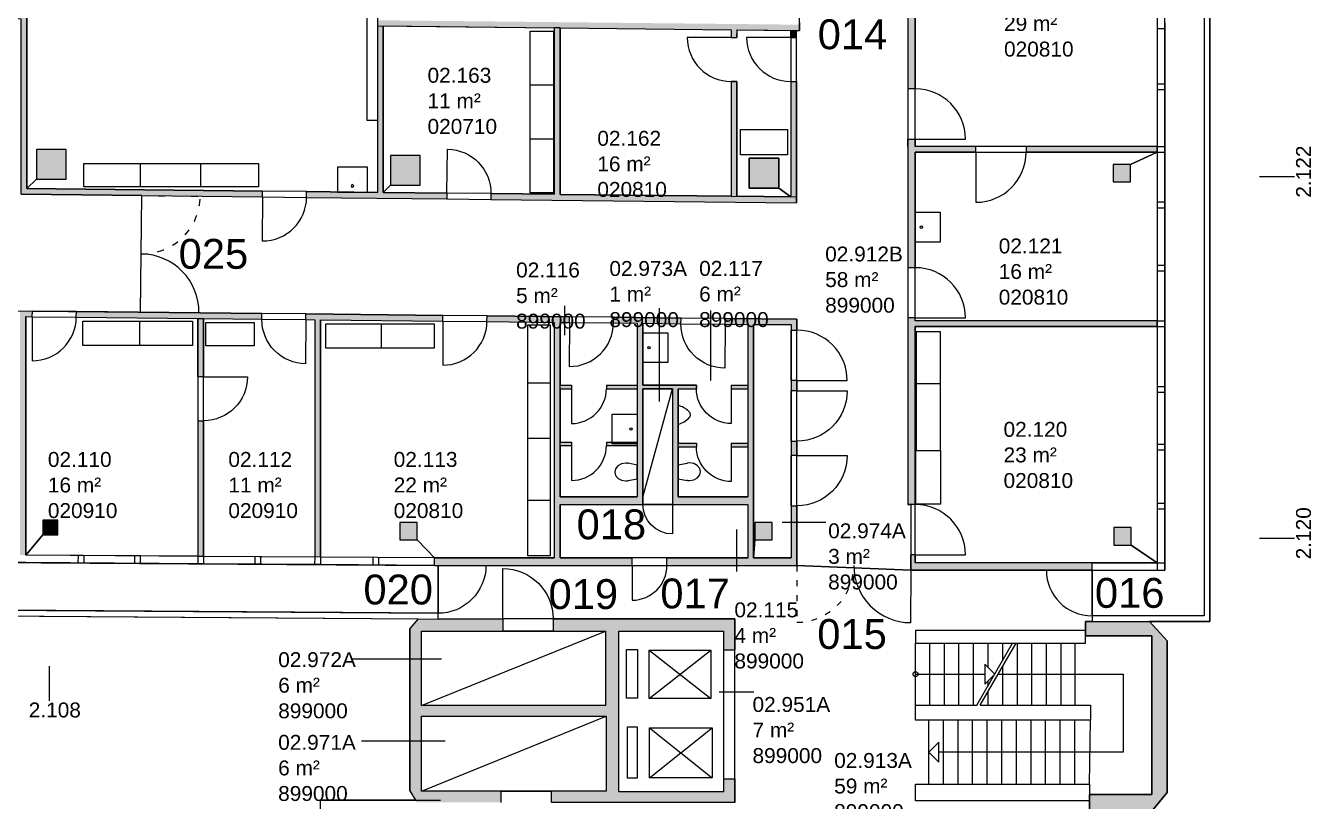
# Model space of a CAD drawing. Header units: metres. Extents: x -1 to 148, y -1 to 108.
# Drawn here: x 98.88 to 124.74, y 30.44 to 46.03 of the extents above; entities that cross this region are included whole.
import ezdxf

# ---------------------------------------------------------------- set-up
doc = ezdxf.new("R2010")
doc.units = ezdxf.units.M
doc.header["$MEASUREMENT"] = 0
doc.linetypes.add('ACAD_ISO03W100', pattern=[30, 12, -18])
doc.layers.get('0').update_dxf_attribs({"linetype": 'CONTINUOUS'})
doc.layers.add('Unchanged', color=8, linetype='CONTINUOUS')
doc.layers.add('Unchanged Layer Off', color=2, linetype='CONTINUOUS')
doc.styles.add('ARIAL', font='arial.ttf')

# ---------------------------------------------------------------- blocks, each defined once
blk = doc.blocks.new('Tuer')
at = {"layer": 'Unchanged'}
blk.add_line((0, 0), (0, 0.82), dxfattribs=at)
blk.add_arc((0, 0), 0.82, 90, 180, dxfattribs=at)
blk = doc.blocks.new('tueren')
at = {"layer": 'Unchanged', "linetype": 'ACAD_ISO03W100', "ltscale": 0.01}
blk.add_line((92.527, 97.642), (92.527, 98.708), dxfattribs=at)
at = {"layer": 'Unchanged'}
blk.add_line((94.658, 97.642), (94.658, 98.708), dxfattribs=at)
at = {"layer": 'Unchanged', "linetype": 'ACAD_ISO03W100', "ltscale": 0.01}
blk.add_arc((92.527, 97.642), 1.066, 360, 90, dxfattribs=at)
at = {"layer": 'Unchanged'}
blk.add_arc((94.658, 97.642), 1.066, 90, 180, dxfattribs=at)
blk = doc.blocks.new('Ausgussbecken')
at = {"layer": 'Unchanged'}
blk.add_lwpolyline([(-0.185, 0), (0.415, 0), (0.415, -0.5), (-0.185, -0.5)], close=True, dxfattribs=at)
at = {"layer": 'Unchanged', "linetype": 'Continuous'}
blk.add_circle((0.115, -0.124), 0.0253, dxfattribs=at)
blk = doc.blocks.new('WC')
at = {"layer": 'Unchanged', "linetype": 'Continuous'}
for p, q in [((-0.141, 0), (-0.176, -0.182)), ((0.141, 0), (-0.141, 0)), ((0.141, 0), (0.176, -0.182)), ((-0.176, -0.194), (-0.177, -0.226)), ((-0.177, -0.226), (-0.163, -0.315)), ((-0.176, -0.194), (-0.176, -0.182)), ((0.163, -0.315), (0.177, -0.226)), ((0.176, -0.194), (0.176, -0.182)), ((0.177, -0.226), (0.176, -0.194)), ((-0.163, -0.315), (-0.126, -0.385)), ((-0.126, -0.385), (-0.065, -0.436)), ((-0.065, -0.436), (0, -0.451)), ((0, -0.451), (0.065, -0.436)), ((0.065, -0.436), (0.126, -0.385)), ((0.126, -0.385), (0.163, -0.315))]:
    blk.add_line(p, q, dxfattribs=at)
blk = doc.blocks.new('Urinal')
at = {"layer": 'Unchanged', "linetype": 'Continuous'}
blk.add_line((-0.19, 0), (0.19, 0), dxfattribs=at)
for centre, radius, start, end in [((0.239, 0.104), 0.441, 193.5791, 227.6623), ((0, -0.164), 0.0828, 225.0232, 318.9322), ((-0.239, 0.104), 0.441, 313.1365, 346.4209)]:
    blk.add_arc(centre, radius, start, end, dxfattribs=at)
blk = doc.blocks.new('Raumstempel')
at = {"layer": 'Unchanged', "linetype": 'ByBlock', "style": 'ARIAL'}
for tag, p in [('HOERSAALNUMMER', (0, 1.029)), ('ANZAHL PLAETZE', (0, 0.514)), ('RAUMNUMMER', (0, 0)), ('FLÄCHE', (0, -0.514)), ('INSTITUTSNUMMER1', (0, -1.029)), ('INSTITUTSNUMMER2', (0, -1.543))]:
    blk.add_attdef(tag, p, '', height=0.3, dxfattribs=at)

msp = doc.modelspace()

# ---------------------------------------------------------------- hatches: boundary and pattern name
at = {"layer": 'Unchanged'}
for points in [[(116.762, 53.233), (116.612, 53.233), (116.612, 44.765), (116.762, 44.765)], [(98.789, 46.165), (98.789, 42.644), (103.641, 42.591), (103.642, 42.706), (98.904, 42.757), (98.904, 50.998), (98.789, 50.999), (98.789, 46.28), (96.492, 46.295), (96.492, 46.18)], [(114.436, 46.053), (105.95, 46.142), (105.95, 46.027), (109.506, 45.99), (109.506, 45.989), (109.621, 45.989), (113.063, 45.952), (113.063, 45.796), (113.178, 45.796), (113.178, 45.95), (114.435, 45.937)], [(106.065, 46.026), (105.95, 46.027), (105.95, 42.681), (105.332, 42.688), (105.147, 42.688), (105.147, 42.69), (104.527, 42.697), (104.526, 42.582), (107.346, 42.551), (107.347, 42.666), (106.065, 42.68)], [(113.063, 42.603), (113.063, 42.604), (109.621, 42.642), (109.621, 45.989), (109.506, 45.989), (109.506, 42.643), (108.232, 42.657), (108.231, 42.542), (114.373, 42.475), (114.373, 42.591)], [(114.374, 45.938), (114.259, 45.939), (114.258, 45.796), (114.373, 45.796)], [(99.093, 43.545), (99.093, 42.945), (99.693, 42.945), (99.693, 43.545)], [(106.211, 43.424), (106.211, 42.824), (106.811, 42.824), (106.811, 43.424)], [(113.423, 43.368), (113.423, 42.768), (114.023, 42.768), (114.023, 43.368)], [(120.743, 43.241), (120.743, 42.891), (121.093, 42.891), (121.093, 43.241)], [(98.879, 40.184), (99.011, 40.182), (99.012, 40.297), (98.764, 40.3), (98.764, 35.389), (98.879, 35.388)], [(104.803, 40.12), (107.267, 40.093), (107.268, 40.208), (104.512, 40.238), (104.511, 40.123), (104.688, 40.121), (104.688, 35.349), (104.803, 35.349)], [(121.628, 40.1), (116.762, 40.1), (116.762, 40.158), (116.612, 40.158), (116.612, 36.406), (116.762, 36.406), (116.762, 37.623), (116.762, 39.985), (121.628, 39.985)], [(99.524, 35.795), (99.524, 36.095), (99.224, 36.095), (99.224, 35.795)], [(106.401, 36.044), (106.401, 35.694), (106.751, 35.694), (106.751, 36.044)], [(113.537, 36.044), (113.537, 35.694), (113.887, 35.694), (113.887, 36.044)], [(120.754, 35.942), (120.754, 35.592), (121.104, 35.592), (121.104, 35.942)], [(120.317, 35.237), (116.762, 35.237), (116.762, 35.396), (116.671, 35.396), (116.671, 35.237), (116.671, 35.087), (120.317, 35.087)], [(106.835, 32.152), (106.835, 32.364), (106.835, 33.863), (107.168, 33.863), (107.168, 34.105), (106.767, 34.108), (106.601, 33.916), (106.601, 30.65), (106.74, 30.416), (107.22, 30.416), (107.22, 30.647), (106.835, 30.647)], [(121.828, 33.668), (121.47, 34.054), (120.317, 34.054), (120.184, 34.054), (120.184, 33.872), (120.184, 33.769), (121.519, 33.769), (121.519, 30.58), (120.263, 30.58), (120.263, 30.234), (120.392, 30.234), (121.51, 30.234), (121.828, 30.615)]]:
    msp.add_hatch(color=256, dxfattribs=at).paths.add_polyline_path(points)
h = msp.add_hatch(color=256, dxfattribs=at)
h.paths.add_polyline_path([(113.178, 44.911), (113.063, 44.911), (113.063, 42.603), (113.178, 42.602)])
h.paths.add_polyline_path([(114.373, 44.911), (114.258, 44.911), (114.258, 42.592), (114.373, 42.591)])
h = msp.add_hatch(color=256, dxfattribs=at)
h.paths.add_polyline_path([(117.983, 43.605), (116.762, 43.605), (116.762, 43.755), (116.612, 43.755), (116.612, 43.605), (116.612, 41.168), (116.762, 41.168), (116.762, 43.49), (117.983, 43.49)])
h.paths.add_polyline_path([(121.628, 43.605), (118.993, 43.605), (118.993, 43.49), (121.628, 43.49)])
h = msp.add_hatch(color=256, dxfattribs=at)
h.paths.add_polyline_path([(103.627, 40.248), (99.897, 40.288), (99.896, 40.173), (102.338, 40.146), (102.338, 40.146), (102.453, 40.145), (103.626, 40.133)])
h.paths.add_polyline_path([(102.453, 40.145), (102.338, 40.146), (102.338, 38.976), (102.453, 38.976)])
h.paths.add_polyline_path([(102.453, 38.091), (102.338, 38.091), (102.338, 35.365), (102.453, 35.364)])
h = msp.add_hatch(color=256, dxfattribs=at)
h.paths.add_polyline_path([(113.394, 37.639), (113.063, 37.639), (113.063, 37.569), (113.394, 37.569), (113.394, 36.56), (111.996, 36.56), (111.996, 37.569), (112.363, 37.569), (112.363, 37.639), (111.996, 37.639), (111.996, 38.735), (112.363, 38.735), (112.363, 38.805), (111.881, 38.805), (111.881, 38.805), (111.286, 38.805), (111.286, 40.05), (112.053, 40.041), (112.054, 40.156), (110.696, 40.171), (110.695, 40.056), (111.171, 40.051), (111.171, 38.805), (110.553, 38.805), (110.553, 38.735), (111.171, 38.735), (111.171, 37.661), (110.553, 37.661), (110.553, 37.591), (111.171, 37.591), (111.171, 36.56), (109.621, 36.56), (109.621, 37.591), (109.853, 37.591), (109.853, 37.661), (109.621, 37.661), (109.621, 38.735), (109.853, 38.735), (109.853, 38.805), (109.621, 38.805), (109.621, 40.068), (109.81, 40.066), (109.811, 40.181), (108.153, 40.199), (108.152, 40.084), (109.506, 40.069), (109.506, 35.333), (107.094, 35.333), (107.094, 35.183), (111.071, 35.183), (111.071, 35.333), (109.621, 35.333), (109.621, 36.41), (111.286, 36.41), (111.286, 38.735), (111.881, 38.735), (111.881, 36.41), (113.394, 36.41), (113.394, 35.333), (111.771, 35.333), (111.771, 35.183), (114.384, 35.183), (114.384, 36.382), (114.269, 36.382), (114.269, 35.333), (113.509, 35.333), (113.509, 40.027), (114.269, 40.027), (114.269, 39.913), (114.384, 39.913), (114.384, 40.131), (112.939, 40.147), (112.938, 40.032), (113.394, 40.027), (113.394, 38.805), (113.063, 38.805), (113.063, 38.735), (113.394, 38.735)])
h.paths.add_polyline_path([(114.384, 37.68), (114.269, 37.68), (114.269, 37.392), (114.384, 37.392)], flags=17)
h.paths.add_polyline_path([(114.384, 38.903), (114.269, 38.903), (114.269, 38.69), (114.384, 38.69)], flags=17)
h = msp.add_hatch(color=256, dxfattribs=at)
h.paths.add_polyline_path([(108.438, 30.647), (107.22, 30.647), (107.22, 30.416), (108.438, 30.416)])
h.paths.add_polyline_path([(113.133, 30.895), (112.907, 30.895), (112.907, 30.632), (110.803, 30.632), (110.803, 33.863), (112.907, 33.863), (112.907, 33.488), (113.133, 33.488), (113.133, 34.109), (109.481, 34.109), (109.481, 33.863), (110.536, 33.863), (110.536, 32.364), (106.835, 32.364), (106.835, 32.152), (110.551, 32.152), (110.551, 30.647), (109.448, 30.647), (109.448, 30.416), (113.133, 30.416)])
h.paths.add_polyline_path([(108.471, 34.109), (107.168, 34.105), (107.168, 33.863), (108.471, 33.863)], flags=17)

# ---------------------------------------------------------------- linework, layer by layer
for p, q in [((122.57, 62.84), (122.57, 34.169)), ((122.685, 62.724), (122.685, 34.054)), ((116.612, 53.233), (116.612, 44.765)), ((116.762, 53.233), (116.762, 44.765)), ((98.904, 50.998), (98.904, 42.757)), ((105.95, 50.951), (105.95, 42.681)), ((105.734, 50.176), (105.734, 44.134)), ((114.436, 46.099), (114.435, 45.937)), ((121.628, 46.092), (121.628, 42.489)), ((121.778, 46.092), (121.778, 42.488)), ((105.95, 46.027), (109.506, 45.99)), ((106.065, 46.027), (106.065, 42.68)), ((109.506, 45.99), (109.506, 42.643)), ((109.621, 45.989), (109.506, 45.989)), ((109.621, 45.989), (109.621, 42.642)), ((109.621, 45.989), (113.063, 45.952)), ((113.063, 45.952), (113.063, 45.796)), ((113.063, 45.796), (113.178, 45.796)), ((113.178, 45.95), (113.178, 45.796)), ((113.178, 45.95), (114.435, 45.937)), ((114.258, 45.796), (114.259, 45.939)), ((114.258, 45.796), (114.373, 45.796)), ((114.373, 45.796), (114.374, 45.938)), ((121.628, 45.977), (121.778, 45.977)), ((109.489, 44.837), (109.021, 44.837)), ((113.063, 44.911), (113.178, 44.911)), ((113.063, 44.911), (113.063, 42.604)), ((113.178, 44.911), (113.178, 42.603)), ((114.258, 44.911), (114.373, 44.911)), ((114.258, 44.911), (114.258, 42.591)), ((114.373, 44.911), (114.373, 42.475)), ((116.762, 44.765), (116.612, 44.765)), ((121.628, 44.862), (121.778, 44.862)), ((121.628, 44.747), (121.778, 44.747)), ((105.734, 44.134), (105.95, 44.134)), ((109.021, 43.76), (109.489, 43.76)), ((116.612, 43.605), (116.612, 43.755)), ((116.612, 43.755), (116.762, 43.755)), ((116.762, 43.755), (116.762, 43.605)), ((116.612, 43.605), (116.612, 41.168)), ((117.983, 43.605), (116.762, 43.605)), ((116.762, 43.49), (116.762, 41.168)), ((117.983, 43.49), (116.762, 43.49)), ((117.983, 43.49), (117.983, 43.605)), ((121.628, 43.605), (118.993, 43.605)), ((118.993, 43.605), (118.993, 43.49)), ((121.628, 43.49), (118.993, 43.49)), ((121.628, 43.605), (121.778, 43.605)), ((121.628, 43.49), (121.628, 43.605)), ((121.628, 43.49), (121.778, 43.49)), ((101.179, 43.265), (101.179, 42.791)), ((102.393, 43.265), (102.393, 42.791)), ((98.904, 42.757), (103.642, 42.706)), ((103.641, 42.591), (103.642, 42.706)), ((104.526, 42.582), (104.527, 42.697)), ((104.527, 42.697), (105.95, 42.681)), ((106.065, 42.68), (107.347, 42.666)), ((98.789, 42.644), (103.641, 42.591)), ((104.526, 42.582), (107.346, 42.551)), ((107.347, 42.666), (107.346, 42.551)), ((108.232, 42.657), (108.231, 42.542)), ((108.231, 42.542), (114.373, 42.475)), ((108.232, 42.657), (109.506, 42.643)), ((109.621, 42.642), (113.063, 42.604)), ((113.063, 42.603), (114.373, 42.591)), ((121.628, 42.489), (121.628, 37.62)), ((121.628, 42.489), (121.778, 42.489)), ((121.778, 42.488), (121.778, 37.62)), ((121.628, 42.374), (121.778, 42.374)), ((116.762, 41.168), (116.612, 41.168)), ((121.628, 41.217), (121.778, 41.217)), ((121.628, 41.102), (121.778, 41.102)), ((109.708, 40.4), (109.708, 39.809)), ((111.617, 40.355), (111.617, 38.477)), ((98.764, 40.3), (99.012, 40.297)), ((98.879, 40.184), (98.879, 35.388)), ((98.879, 40.184), (99.011, 40.182)), ((99.011, 40.182), (99.012, 40.297)), ((99.896, 40.173), (99.897, 40.288)), ((99.896, 40.173), (102.338, 40.146)), ((99.897, 40.288), (103.627, 40.248)), ((101.165, 40.095), (101.165, 39.606)), ((102.338, 38.976), (102.338, 40.146)), ((102.338, 40.146), (102.453, 40.145)), ((102.453, 40.145), (102.453, 38.976)), ((102.453, 40.145), (103.626, 40.133)), ((103.626, 40.133), (103.627, 40.248)), ((104.511, 40.123), (104.512, 40.238)), ((104.511, 40.123), (104.688, 40.121)), ((104.512, 40.238), (107.268, 40.208)), ((104.688, 40.121), (104.688, 35.349)), ((104.803, 40.12), (104.803, 35.349)), ((104.803, 40.12), (107.267, 40.093)), ((107.267, 40.093), (107.268, 40.208)), ((108.152, 40.084), (108.153, 40.199)), ((108.153, 40.199), (109.811, 40.181)), ((109.81, 40.066), (109.811, 40.181)), ((110.695, 40.056), (110.696, 40.171)), ((110.696, 40.171), (112.054, 40.156)), ((112.053, 40.041), (112.054, 40.156)), ((112.648, 40.309), (112.648, 38.901)), ((112.938, 40.032), (112.939, 40.147)), ((112.939, 40.147), (114.384, 40.131)), ((114.384, 40.131), (114.384, 39.913)), ((116.762, 40.158), (116.612, 40.158)), ((116.612, 40.158), (116.612, 36.406)), ((116.762, 40.1), (116.762, 40.158)), ((121.628, 40.1), (116.762, 40.1)), ((121.628, 40.1), (121.778, 40.1)), ((121.628, 39.985), (121.628, 40.1)), ((106.023, 40.042), (106.023, 39.553)), ((108.152, 40.084), (109.506, 40.069)), ((109.506, 40.069), (109.506, 35.333)), ((109.621, 40.068), (109.621, 38.805)), ((109.621, 40.068), (109.81, 40.066)), ((110.695, 40.056), (111.171, 40.051)), ((111.171, 40.051), (111.171, 38.805)), ((111.286, 40.05), (111.286, 38.805)), ((111.286, 40.05), (112.053, 40.041)), ((112.938, 40.032), (113.394, 40.027)), ((113.394, 40.027), (113.394, 38.805)), ((113.509, 40.027), (113.509, 35.333)), ((113.509, 40.027), (114.269, 40.027)), ((114.269, 40.027), (114.269, 39.913)), ((114.269, 39.913), (114.384, 39.913)), ((114.269, 38.903), (114.269, 39.913)), ((116.762, 39.985), (116.762, 37.623)), ((121.628, 39.985), (116.762, 39.985)), ((121.628, 39.985), (121.778, 39.985)), ((102.453, 38.976), (102.338, 38.976)), ((108.972, 38.853), (109.422, 38.853)), ((109.621, 38.805), (109.853, 38.805)), ((109.853, 38.805), (109.853, 38.735)), ((110.553, 38.805), (110.553, 38.735)), ((110.553, 38.805), (111.171, 38.805)), ((111.286, 38.805), (111.881, 38.805)), ((111.881, 38.805), (112.363, 38.805)), ((112.363, 38.805), (112.363, 38.735)), ((113.063, 38.805), (113.063, 38.735)), ((113.063, 38.805), (113.394, 38.805)), ((114.384, 38.903), (114.269, 38.903)), ((114.269, 38.903), (114.269, 38.69)), ((114.384, 38.903), (114.384, 38.69)), ((116.779, 38.841), (117.271, 38.841)), ((109.621, 38.735), (109.853, 38.735)), ((109.621, 38.735), (109.621, 37.661)), ((110.553, 38.735), (111.171, 38.735)), ((111.171, 38.735), (111.171, 37.661)), ((111.881, 38.735), (111.286, 38.735)), ((111.286, 36.556), (111.881, 38.735)), ((111.286, 38.735), (111.286, 36.41)), ((111.881, 38.735), (111.881, 36.41)), ((111.996, 38.735), (111.996, 37.639)), ((111.996, 38.735), (112.363, 38.735)), ((113.063, 38.735), (113.394, 38.735)), ((113.394, 38.735), (113.394, 37.639)), ((114.384, 38.69), (114.269, 38.69)), ((114.269, 37.68), (114.269, 38.69)), ((121.628, 38.782), (121.778, 38.782)), ((121.628, 38.667), (121.778, 38.667)), ((102.338, 38.091), (102.338, 35.365)), ((102.338, 38.091), (102.453, 38.091)), ((102.453, 38.091), (102.453, 35.364)), ((108.972, 37.738), (109.422, 37.738)), ((109.621, 37.661), (109.853, 37.661)), ((109.621, 37.591), (109.853, 37.591)), ((109.621, 37.591), (109.621, 36.56)), ((109.853, 37.661), (109.853, 37.591)), ((110.553, 37.661), (110.553, 37.591)), ((110.553, 37.661), (111.171, 37.661)), ((110.553, 37.591), (111.171, 37.591)), ((111.171, 37.591), (111.171, 36.56)), ((111.996, 37.639), (112.363, 37.639)), ((111.996, 37.569), (112.363, 37.569)), ((111.996, 37.569), (111.996, 36.56)), ((112.363, 37.639), (112.363, 37.569)), ((113.063, 37.639), (113.063, 37.569)), ((113.063, 37.639), (113.394, 37.639)), ((113.063, 37.569), (113.394, 37.569)), ((113.394, 37.569), (113.394, 36.56)), ((114.269, 37.68), (114.384, 37.68)), ((114.269, 37.68), (114.269, 37.392)), ((114.384, 37.68), (114.384, 37.392)), ((116.762, 37.623), (116.762, 36.406)), ((121.628, 37.62), (121.628, 35.237)), ((121.628, 37.62), (121.778, 37.62)), ((121.778, 37.62), (121.778, 35.087)), ((114.384, 37.392), (114.269, 37.392)), ((114.269, 36.382), (114.269, 37.392)), ((121.628, 37.505), (121.778, 37.505)), ((108.972, 36.496), (109.422, 36.496)), ((109.621, 36.56), (111.171, 36.56)), ((111.996, 36.56), (113.394, 36.56)), ((109.621, 36.41), (111.286, 36.41)), ((109.621, 36.41), (109.621, 35.333)), ((111.881, 36.41), (113.394, 36.41)), ((113.394, 36.41), (113.394, 35.333)), ((114.269, 36.382), (114.384, 36.382)), ((114.269, 36.382), (114.269, 35.333)), ((114.384, 36.382), (114.384, 35.183)), ((116.762, 36.406), (116.612, 36.406)), ((121.628, 36.433), (121.778, 36.433)), ((121.628, 36.318), (121.778, 36.318)), ((114.087, 36.055), (114.966, 36.055)), ((113.177, 35.057), (113.177, 35.905)), ((98.879, 35.238), (94.094, 35.27)), ((102.453, 35.364), (98.879, 35.388)), ((102.453, 35.214), (98.879, 35.238)), ((99.93, 35.381), (99.929, 35.231)), ((100.045, 35.38), (100.044, 35.23)), ((101.066, 35.374), (101.065, 35.224)), ((101.181, 35.373), (101.18, 35.223)), ((102.338, 35.365), (102.337, 35.215)), ((102.453, 35.364), (102.338, 35.364)), ((102.453, 35.364), (102.452, 35.214)), ((104.803, 35.349), (102.453, 35.364)), ((104.803, 35.199), (102.453, 35.214)), ((103.487, 35.357), (103.486, 35.207)), ((103.602, 35.357), (103.601, 35.207)), ((104.688, 35.349), (104.687, 35.199)), ((104.803, 35.349), (104.802, 35.199)), ((107.094, 35.333), (104.803, 35.349)), ((107.094, 35.183), (104.803, 35.199)), ((105.857, 35.342), (105.856, 35.192)), ((105.972, 35.341), (105.971, 35.191)), ((107.094, 35.333), (109.506, 35.333)), ((107.094, 35.183), (107.094, 35.333)), ((107.094, 35.183), (111.071, 35.183)), ((107.168, 34.22), (107.168, 35.183)), ((109.621, 35.333), (111.071, 35.333)), ((111.071, 35.183), (111.071, 35.333)), ((111.771, 35.183), (111.771, 35.333)), ((111.771, 35.333), (113.394, 35.333)), ((111.771, 35.183), (114.384, 35.183)), ((113.509, 35.333), (114.269, 35.333)), ((116.762, 35.396), (116.671, 35.396)), ((116.671, 35.237), (116.671, 35.396)), ((116.671, 35.087), (116.671, 35.237)), ((116.762, 35.396), (116.762, 35.237)), ((120.317, 35.237), (116.762, 35.237)), ((120.317, 35.237), (121.628, 35.237)), ((120.317, 35.087), (120.317, 35.237)), ((121.628, 35.237), (121.778, 35.237)), ((121.628, 35.237), (121.628, 35.087)), ((116.671, 35.087), (116.667, 34.031)), ((120.317, 35.087), (116.671, 35.087)), ((120.317, 34.169), (120.317, 35.087)), ((120.317, 35.087), (121.778, 35.087)), ((76.41, 34.438), (107.168, 34.22)), ((76.295, 34.324), (106.767, 34.108)), ((107.168, 34.105), (107.168, 34.22)), ((122.57, 34.169), (120.317, 34.169)), ((120.317, 34.169), (120.317, 34.054)), ((106.767, 34.108), (106.601, 33.916)), ((106.601, 30.65), (106.601, 33.916)), ((106.767, 34.108), (107.168, 34.105)), ((107.168, 34.105), (108.471, 34.109)), ((108.471, 34.109), (108.471, 33.863)), ((109.481, 34.109), (109.481, 33.863)), ((120.184, 33.769), (120.184, 34.054)), ((120.184, 34.054), (120.317, 34.054)), ((120.317, 34.054), (121.47, 34.054)), ((122.685, 34.054), (121.47, 34.054)), ((121.47, 34.054), (121.828, 33.668)), ((106.835, 32.364), (106.835, 33.863)), ((106.835, 33.863), (107.168, 33.863)), ((106.835, 32.364), (110.536, 33.863)), ((107.168, 33.863), (108.471, 33.863)), ((109.481, 33.863), (108.471, 33.863)), ((109.481, 33.863), (110.536, 33.863)), ((110.536, 33.863), (110.536, 32.364)), ((121.519, 33.769), (120.184, 33.769)), ((121.519, 30.58), (121.519, 33.769)), ((121.828, 33.668), (121.828, 30.615)), ((111.414, 32.504), (112.651, 33.48)), ((111.414, 33.48), (112.651, 32.504)), ((112.907, 33.488), (113.133, 33.488)), ((112.907, 33.488), (112.907, 30.895)), ((116.769, 32.374), (116.77, 33.621)), ((117.048, 33.621), (117.048, 32.374)), ((117.341, 33.621), (117.341, 32.374)), ((117.635, 33.621), (117.635, 32.374)), ((117.928, 33.621), (117.928, 32.374)), ((118, 32.374), (118.72, 33.621)), ((118.07, 32.374), (118.79, 33.621)), ((118.222, 33.621), (118.222, 33.136)), ((118.516, 33.621), (118.516, 33.266)), ((118.809, 33.621), (118.809, 32.374)), ((119.103, 33.621), (119.103, 32.374)), ((119.396, 33.621), (119.396, 32.374)), ((119.69, 33.621), (119.69, 32.374)), ((119.98, 32.374), (119.98, 33.621)), ((105.419, 33.303), (107.238, 33.303)), ((118.16, 33.197), (118.16, 32.797)), ((118.16, 33.197), (118.36, 32.997)), ((118.516, 33.146), (118.516, 32.374)), ((116.77, 32.997), (118.16, 32.997)), ((118.36, 32.997), (118.16, 32.797)), ((118.222, 32.859), (118.222, 32.758)), ((118.43, 32.997), (120.94, 32.997)), ((120.94, 32.997), (120.94, 31.426)), ((112.819, 32.638), (113.516, 32.638)), ((118.222, 32.638), (118.222, 32.374)), ((110.536, 32.364), (106.835, 32.364)), ((106.835, 30.647), (106.835, 32.152)), ((106.835, 32.152), (110.551, 32.152)), ((106.835, 30.647), (110.551, 32.152)), ((110.551, 32.152), (110.551, 30.647)), ((111.422, 31.915), (112.68, 30.91)), ((111.422, 30.91), (112.68, 31.915)), ((117.035, 30.782), (117.035, 32.07)), ((117.329, 30.782), (117.329, 32.07)), ((117.623, 30.782), (117.623, 32.07)), ((117.916, 30.782), (117.916, 32.07)), ((118.21, 30.782), (118.21, 32.07)), ((118.503, 30.782), (118.503, 32.07)), ((118.797, 30.782), (118.797, 32.07)), ((119.091, 30.782), (119.091, 32.07)), ((119.384, 30.782), (119.384, 32.07)), ((119.678, 30.782), (119.678, 32.07)), ((119.971, 30.782), (119.971, 32.07)), ((120.263, 30.782), (120.283, 32.07)), ((105.629, 31.654), (107.311, 31.654)), ((117.035, 31.426), (117.235, 31.626)), ((117.235, 31.226), (117.235, 31.626)), ((117.235, 31.226), (117.035, 31.426)), ((120.273, 31.426), (117.235, 31.426)), ((120.94, 31.426), (120.273, 31.426)), ((112.907, 30.895), (113.133, 30.895)), ((106.601, 30.65), (106.712, 30.462)), ((107.22, 30.647), (106.835, 30.647)), ((108.438, 30.647), (107.22, 30.647)), ((108.438, 30.416), (108.438, 30.647)), ((108.438, 30.647), (109.448, 30.647)), ((109.448, 30.416), (109.448, 30.647)), ((110.551, 30.647), (109.448, 30.647)), ((120.263, 30.234), (120.263, 30.58)), ((120.263, 30.58), (121.519, 30.58)), ((121.828, 30.615), (121.51, 30.234)), ((104.798, 30.462), (104.798, 12.252)), ((104.798, 30.462), (106.712, 30.462)), ((106.712, 30.462), (107.22, 30.462))]:
    msp.add_line(p, q, dxfattribs=at)
at = {"layer": 'Unchanged', "linetype": 'ACAD_ISO03W100', "ltscale": 0.01}
msp.add_line((114.384, 35.183), (114.38, 34.039), dxfattribs=at)
at = {"layer": 'Unchanged'}
for points in [[(109.021, 45.924), (109.489, 45.924), (109.489, 42.671), (109.021, 42.671)], [(114.194, 43.434), (113.248, 43.434), (113.248, 43.944), (114.194, 43.944)], [(99.093, 42.945), (99.693, 42.945), (99.693, 43.545), (99.093, 43.545)], [(103.561, 42.791), (100.05, 42.791), (100.05, 43.265), (103.561, 43.265)], [(106.211, 42.824), (106.811, 42.824), (106.811, 43.424), (106.211, 43.424)], [(113.423, 42.768), (114.023, 42.768), (114.023, 43.368), (113.423, 43.368)], [(120.743, 42.891), (121.093, 42.891), (121.093, 43.241), (120.743, 43.241)], [(102.234, 39.606), (100.026, 39.606), (100.026, 40.095), (102.234, 40.095)], [(103.474, 39.6), (102.503, 39.6), (102.503, 40.067), (103.474, 40.067)], [(107.093, 39.553), (104.91, 39.553), (104.91, 40.042), (107.093, 40.042)], [(108.972, 40.016), (109.422, 40.016), (109.422, 35.376), (108.972, 35.376)], [(116.779, 37.492), (117.271, 37.492), (117.271, 39.876), (116.779, 39.876)], [(116.774, 37.492), (117.272, 37.492), (117.272, 36.413), (116.774, 36.413)], [(99.224, 35.795), (99.524, 35.795), (99.524, 36.095), (99.224, 36.095)], [(106.401, 35.694), (106.751, 35.694), (106.751, 36.044), (106.401, 36.044)], [(113.537, 35.694), (113.887, 35.694), (113.887, 36.044), (113.537, 36.044)], [(120.754, 35.592), (121.104, 35.592), (121.104, 35.942), (120.754, 35.942)], [(120.184, 33.872), (116.77, 33.872), (116.77, 33.621), (120.184, 33.621)], [(111.177, 32.511), (110.955, 32.511), (110.955, 33.489), (111.177, 33.489)], [(112.651, 32.504), (111.414, 32.504), (111.414, 33.48), (112.651, 33.48)], [(111.17, 30.904), (110.976, 30.904), (110.976, 31.938), (111.17, 31.938)], [(111.422, 31.915), (112.68, 31.915), (112.68, 30.91), (111.422, 30.91)], [(120.263, 30.451), (116.77, 30.451), (116.77, 30.782), (120.263, 30.782)]]:
    msp.add_lwpolyline(points, close=True, dxfattribs=at)
for points in [[(109.481, 34.109), (113.133, 34.109), (113.133, 33.488)], [(112.907, 30.895), (112.907, 30.632), (110.803, 30.632), (110.803, 33.863), (112.907, 33.863), (112.907, 33.488)], [(118.07, 32.374), (120.283, 32.374), (120.283, 32.07), (116.769, 32.07), (116.769, 32.374), (118, 32.374)], [(113.133, 30.895), (113.133, 30.416), (109.448, 30.416)]]:
    msp.add_lwpolyline(points, dxfattribs=at)
msp.add_circle((116.77, 32.997), 0.05, dxfattribs=at)
at = {"layer": 'Unchanged', "linetype": 'ACAD_ISO03W100', "ltscale": 0.01}
msp.add_arc((114.383, 35.183), 1.144, 269.865, 359.8008, dxfattribs=at)
at = {"layer": 'Unchanged'}
msp.add_arc((116.671, 35.176), 1.144, 179.8007, 269.8007, dxfattribs=at)
at = {"layer": 'Unchanged Layer Off', "ltscale": 0.025}
for p, q in [((124.385, 42.995), (123.685, 42.995)), ((124.385, 35.724), (123.685, 35.724)), ((99.358, 32.46), (99.358, 33.16)), ((99.358, 32.46), (99.358, 33.16))]:
    msp.add_line(p, q, dxfattribs=at)
at = {"layer": 'Unchanged Layer Off', "flags": 128}
for points in [[(143.368, 64.892), (144.167, 64.893), (144.167, 62.726), (122.57, 62.84), (122.57, 34.169), (120.317, 34.169), (120.317, 35.087), (121.778, 35.087), (121.778, 63.79), (143.369, 63.668)], [(98.904, 50.998), (99.216, 50.478), (99.216, 50.178), (99.516, 50.178), (99.516, 50.478), (99.216, 50.478), (98.904, 50.998), (105.857, 50.952), (105.95, 50.951), (105.95, 42.681), (104.527, 42.697), (103.642, 42.706), (98.904, 42.757), (99.093, 42.945), (99.693, 42.945), (99.693, 43.545), (99.093, 43.545), (99.093, 42.945), (98.904, 42.757), (98.904, 50.998)], [(116.762, 43.605), (116.762, 49.533), (121.628, 49.533), (121.628, 43.605)], [(77.801, 43.412), (77.801, 43.112), (78.101, 43.112), (78.101, 43.412), (77.801, 43.412), (77.454, 42.633), (77.441, 40.434), (83.331, 40.397), (83.331, 42.811), (85.488, 42.798), (85.488, 42.963), (84.892, 42.963), (84.892, 43.563), (97.066, 43.545), (97.066, 40.315), (101.189, 40.274), (101.215, 42.617), (98.789, 42.644), (98.789, 46.165), (77.454, 46.269), (77.454, 42.633)], [(106.065, 46.027), (109.506, 45.99), (109.506, 42.643), (108.232, 42.657), (107.347, 42.666), (106.065, 42.68), (106.211, 42.824), (106.811, 42.824), (106.811, 43.424), (106.211, 43.424), (106.211, 42.824), (106.065, 42.68), (106.065, 46.027)], [(109.621, 45.989), (113.063, 45.952), (113.063, 45.796), (113.178, 45.796), (113.18, 45.95), (114.259, 45.939), (114.258, 42.591), (114.023, 42.768), (113.423, 42.768), (113.423, 43.368), (114.023, 43.368), (114.023, 42.768), (114.258, 42.591), (113.178, 42.603), (113.178, 44.911), (113.063, 44.911), (113.063, 42.604), (109.621, 42.642)], [(121.628, 43.49), (121.093, 43.241), (120.743, 43.241), (120.743, 42.891), (121.093, 42.891), (121.093, 43.241), (121.628, 43.49), (121.628, 40.1), (116.762, 40.1), (116.762, 43.49)], [(98.879, 40.184), (99.011, 40.182), (99.896, 40.173), (102.338, 40.146), (102.338, 35.365), (98.879, 35.388), (99.224, 35.795), (99.524, 35.795), (99.524, 36.095), (99.224, 36.095), (99.224, 35.795), (98.879, 35.388), (98.879, 40.184)], [(102.453, 40.145), (103.626, 40.133), (104.511, 40.123), (104.688, 40.121), (104.688, 35.349), (102.453, 35.364), (102.453, 40.145)], [(104.803, 40.12), (107.267, 40.093), (108.152, 40.084), (109.506, 40.069), (109.506, 35.333), (107.094, 35.333), (106.751, 35.694), (106.751, 36.044), (106.401, 36.044), (106.401, 35.694), (106.751, 35.694), (107.094, 35.333), (104.803, 35.349), (104.803, 40.12)], [(109.621, 40.068), (109.81, 40.066), (110.695, 40.056), (111.171, 40.051), (111.171, 36.56), (109.621, 36.56), (109.621, 40.068)], [(111.286, 40.05), (112.053, 40.041), (112.938, 40.032), (113.394, 40.027), (113.394, 36.56), (111.996, 36.56), (111.996, 38.735), (112.363, 38.735), (112.363, 38.805), (111.286, 38.805), (111.286, 40.05)], [(113.509, 40.027), (114.269, 40.027), (114.269, 35.333), (113.509, 35.333), (113.537, 35.694), (113.887, 35.694), (113.887, 36.044), (113.537, 36.044), (113.537, 35.694), (113.509, 35.333), (113.509, 40.027)], [(116.762, 39.985), (116.762, 39.985), (121.628, 39.985), (121.628, 39.985), (121.628, 35.237), (121.104, 35.592), (121.104, 35.942), (120.754, 35.942), (120.754, 35.592), (121.104, 35.592), (121.628, 35.237), (120.317, 35.237), (116.762, 35.237), (116.762, 35.396), (116.762, 36.406)], [(111.286, 38.735), (111.881, 38.735), (111.881, 36.41), (111.286, 36.41), (111.286, 38.735)], [(76.41, 36.665), (77.312, 36.665), (77.312, 35.382), (77.427, 35.381), (107.094, 35.183), (107.168, 35.183), (107.168, 34.22), (76.41, 34.438), (76.41, 36.665)], [(109.621, 36.41), (113.394, 36.41), (113.394, 35.333), (109.621, 35.333), (109.621, 36.41)], [(106.835, 33.863), (110.536, 33.863), (110.536, 32.364), (106.835, 32.364), (106.835, 33.863)], [(110.803, 33.863), (112.907, 33.863), (112.907, 30.632), (110.803, 30.632)], [(106.835, 32.152), (110.551, 32.152), (110.551, 30.647), (106.835, 30.647), (106.835, 32.152)]]:
    msp.add_lwpolyline(points, close=True, dxfattribs=at)
for points in [[(76.295, 34.324), (106.767, 34.108), (106.601, 33.916), (106.601, 30.65), (106.712, 30.462), (104.798, 30.462), (104.798, 12.252), (122.604, 12.252), (122.604, 30.234), (121.51, 30.234), (121.828, 30.615), (121.828, 33.668), (121.47, 34.054), (122.685, 34.054), (122.685, 62.724), (144.282, 62.611)], [(116.612, 47.124), (116.612, 43.577), (116.612, 42.567), (116.612, 41.168), (116.612, 40.158), (116.612, 36.406), (116.671, 36.406), (116.671, 35.396), (116.671, 35.087), (114.384, 35.183), (114.384, 40.131), (112.939, 40.147), (112.054, 40.156), (110.696, 40.171), (109.811, 40.181), (108.153, 40.199), (107.268, 40.208), (104.512, 40.238), (103.627, 40.248), (99.897, 40.288), (99.012, 40.297), (101.189, 40.274), (101.215, 42.617), (101.215, 42.617), (101.215, 42.617), (101.215, 42.617), (101.215, 42.617), (101.215, 42.617), (101.215, 42.617), (101.215, 42.617), (101.215, 42.617), (101.215, 42.617), (101.215, 42.617), (101.215, 42.617), (101.215, 42.617), (101.215, 42.617), (101.215, 42.617), (103.641, 42.591), (104.526, 42.582), (107.346, 42.551), (108.231, 42.542), (114.373, 42.475), (114.373, 44.911), (114.373, 45.796), (114.374, 45.938), (114.435, 45.938), (114.438, 47.124)], [(113.133, 30.416), (113.133, 34.109), (109.481, 34.109), (108.471, 34.109), (107.168, 34.105), (107.168, 34.22), (107.168, 35.183), (111.071, 35.183), (111.771, 35.183), (114.383, 35.183), (116.671, 35.087), (120.317, 35.087), (120.317, 34.054), (120.184, 34.054), (120.184, 33.872), (120.184, 33.769), (121.519, 33.769), (121.519, 30.58), (120.263, 30.58), (120.263, 30.234)]]:
    msp.add_lwpolyline(points, dxfattribs=at)

# ---------------------------------------------------------------- block references
ref = msp.add_blockref('Raumstempel', (118.548, 46.956))
ref.add_attrib('RAUMNUMMER', '02.122', (118.548, 46.442), dxfattribs={"layer": 'Unchanged', "color": 0, "linetype": 'ByBlock', "height": 0.3, "style": 'ARIAL'})
ref.add_attrib('FLÄCHE_NGF', '29 m²', (118.548, 45.928), dxfattribs={"layer": 'Unchanged', "color": 0, "linetype": 'ByBlock', "height": 0.3, "style": 'ARIAL'})
ref.add_attrib('NUTZER_1', '020810', (118.548, 45.413), dxfattribs={"layer": 'Unchanged', "color": 0, "linetype": 'ByBlock', "height": 0.3, "style": 'ARIAL'})
for name, p, xscale, yscale, zscale, rotation in [('Tuer', (113.063, 45.796), 1.079268292683004, 1.079268292683004, 1.079268292683004, 90), ('Tuer', (114.258, 45.796), 1.079268292683004, 1.079268292683004, 1.079268292683004, 90), ('Tuer', (116.762, 43.755), 1.231707317073273, 1.231707317073273, 1.231707317073273, 270), ('Tuer', (107.347, 42.666), -1.079268292682997, 1.079268292683018, 1.079268292683016, 359.1171135700129), ('Tuer', (117.983, 43.493), 1.231707317073273, 1.231707317073273, 1.231707317073273, 179.9999999995376), ('tueren', (-5.045, 145.513), 1.09958776062439, 1.09958776062439, 1.09958776062439, 269.3805115359659), ('Tuer', (103.641, 42.591), 1.079268292682997, 1.079268292682997, 1.079268292682997, 179.6439095019147), ('Tuer', (116.762, 40.158), 1.231707317073273, 1.231707317073273, 1.231707317073273, 270), ('Tuer', (99.011, 40.182), 1.079268292682997, 1.079268292682997, 1.079268292682997, 179.6439095019147), ('Tuer', (104.511, 40.123), -1.079268292682997, 1.079268292683018, 1.079268292683016, 179.6439095019201), ('Tuer', (107.267, 40.093), 1.079268292682997, 1.079268292682997, 1.079268292682997, 179.6439095019147), ('Tuer', (109.81, 40.066), 1.079268292682997, 1.079268292682997, 1.079268292682997, 179.6439095019147), ('Tuer', (112.938, 40.032), -1.079268292682997, 1.079268292683018, 1.079268292683016, 179.6439095019147), ('Tuer', (114.384, 38.903), 1.231707317073273, 1.231707317073273, 1.231707317073273, 270.0000000000022), ('Tuer', (102.453, 38.976), -1.079268292682997, 1.079268292683018, 1.079268292683016, 270.000000000001), ('Tuer', (109.853, 38.735), 0.8536585365854249, 0.8536585365854249, 0.8536585365854249, 179.9999999999989), ('Tuer', (113.063, 38.735), -0.8536585365854249, 0.8536585365854418, 0.8536585365854401, 180.0000000000011), ('Tuer', (114.384, 38.69), -1.231707317073273, 1.231707317073289, 1.231707317073288, 270.0000000000013), ('Tuer', (109.853, 37.591), 0.8536585365854249, 0.8536585365854249, 0.8536585365854249, 179.9999999999989), ('Tuer', (113.063, 37.569), -0.8536585365854249, 0.8536585365854418, 0.8536585365854401, 180.0000000000011), ('Tuer', (114.384, 37.392), -1.231707317073273, 1.231707317073289, 1.231707317073288, 270.0000000000013), ('Tuer', (111.881, 36.41), -0.7260255808764678, 0.7260255808764823, 0.7260255808764808, 180.0000000000011), ('Tuer', (116.762, 35.396), 1.231707317073273, 1.231707317073273, 1.231707317073273, 270.0000000000001), ('Tuer', (107.168, 35.183), -1.175211873100961, 1.175211873100969, 1.175211873100968, 269.9999999969425), ('Tuer', (111.071, 35.183), 0.8536585365854249, 0.8536585365854249, 0.8536585365854249, 179.9999999999989), ('Tuer', (108.471, 34.109), -1.231732666875729, 1.231732666875738, 1.231732666875737, 359.9999999969425), ('Tuer', (120.317, 35.087), 1.119313347409779, 1.119313347409779, 1.119313347409779, 90)]:
    msp.add_blockref(name, p, dxfattribs=dict(xscale=xscale, yscale=yscale, zscale=zscale, rotation=rotation))
ref = msp.add_blockref('Raumstempel', (106.957, 45.4))
ref.add_attrib('RAUMNUMMER', '02.163', (106.957, 44.886), dxfattribs={"layer": 'Unchanged', "color": 7, "height": 0.3, "style": 'ARIAL'})
ref.add_attrib('FLÄCHE_NGF', '11 m²', (106.957, 44.372), dxfattribs={"layer": 'Unchanged', "color": 7, "height": 0.3, "style": 'ARIAL'})
ref.add_attrib('NUTZER_1', '020710', (106.957, 43.858), dxfattribs={"layer": 'Unchanged', "color": 7, "height": 0.3, "style": 'ARIAL'})
ref = msp.add_blockref('Raumstempel', (110.371, 44.134))
ref.add_attrib('RAUMNUMMER', '02.162', (110.371, 43.619), dxfattribs={"layer": 'Unchanged', "color": 0, "linetype": 'ByBlock', "height": 0.3, "style": 'ARIAL'})
ref.add_attrib('FLÄCHE_NGF', '16 m²', (110.371, 43.105), dxfattribs={"layer": 'Unchanged', "color": 0, "linetype": 'ByBlock', "height": 0.3, "style": 'ARIAL'})
ref.add_attrib('NUTZER_1', '020810', (110.371, 42.591), dxfattribs={"layer": 'Unchanged', "color": 0, "linetype": 'ByBlock', "height": 0.3, "style": 'ARIAL'})
at = {"xscale": -1, "rotation": 180}
msp.add_blockref('Ausgussbecken', (105.332, 42.688), dxfattribs=at)
for name, p, rotation in [('Ausgussbecken', (116.762, 41.868), 90), ('Ausgussbecken', (111.286, 39.444), 90), ('Urinal', (111.996, 38.21), 90.27418236441841), ('Ausgussbecken', (111.171, 38.041), 270), ('WC', (111.171, 37.06), 270.2741823644188), ('WC', (111.996, 37.064), 90.27418236441883)]:
    msp.add_blockref(name, p, dxfattribs=dict(rotation=rotation))
ref = msp.add_blockref('Raumstempel', (118.441, 41.969))
ref.add_attrib('RAUMNUMMER', '02.121', (118.441, 41.455), dxfattribs={"layer": 'Unchanged', "color": 0, "linetype": 'ByBlock', "height": 0.3, "style": 'ARIAL'})
ref.add_attrib('FLÄCHE_NGF', '16 m²', (118.441, 40.941), dxfattribs={"layer": 'Unchanged', "color": 0, "linetype": 'ByBlock', "height": 0.3, "style": 'ARIAL'})
ref.add_attrib('NUTZER_1', '020810', (118.441, 40.426), dxfattribs={"layer": 'Unchanged', "color": 0, "linetype": 'ByBlock', "height": 0.3, "style": 'ARIAL'})
ref = msp.add_blockref('Raumstempel', (114.952, 41.807))
ref.add_attrib('RAUMNUMMER', '02.912B', (114.952, 41.293), dxfattribs={"layer": 'Unchanged', "color": 7, "height": 0.3, "style": 'ARIAL'})
ref.add_attrib('FLÄCHE_NGF', '58 m²', (114.952, 40.778), dxfattribs={"layer": 'Unchanged', "color": 7, "height": 0.3, "style": 'ARIAL'})
ref.add_attrib('NUTZER_1', '899000', (114.952, 40.264), dxfattribs={"layer": 'Unchanged', "color": 7, "height": 0.3, "style": 'ARIAL'})
ref = msp.add_blockref('Raumstempel', (108.738, 41.486))
ref.add_attrib('RAUMNUMMER', '02.116', (108.738, 40.972), dxfattribs={"layer": 'Unchanged', "color": 7, "height": 0.3, "style": 'ARIAL'})
ref.add_attrib('FLÄCHE_NGF', '5 m²', (108.738, 40.457), dxfattribs={"layer": 'Unchanged', "color": 7, "height": 0.3, "style": 'ARIAL'})
ref.add_attrib('NUTZER_1', '899000', (108.738, 39.943), dxfattribs={"layer": 'Unchanged', "color": 7, "height": 0.3, "style": 'ARIAL'})
ref = msp.add_blockref('Raumstempel', (110.613, 41.516))
ref.add_attrib('RAUMNUMMER', '02.973A', (110.613, 41.002), dxfattribs={"layer": 'Unchanged', "color": 7, "height": 0.3, "style": 'ARIAL'})
ref.add_attrib('FLÄCHE_NGF', '1 m²', (110.613, 40.488), dxfattribs={"layer": 'Unchanged', "color": 7, "height": 0.3, "style": 'ARIAL'})
ref.add_attrib('NUTZER_1', '899000', (110.613, 39.974), dxfattribs={"layer": 'Unchanged', "color": 7, "height": 0.3, "style": 'ARIAL'})
ref = msp.add_blockref('Raumstempel', (112.418, 41.518))
ref.add_attrib('RAUMNUMMER', '02.117', (112.418, 41.004), dxfattribs={"layer": 'Unchanged', "color": 7, "height": 0.3, "style": 'ARIAL'})
ref.add_attrib('FLÄCHE_NGF', '6 m²', (112.418, 40.489), dxfattribs={"layer": 'Unchanged', "color": 7, "height": 0.3, "style": 'ARIAL'})
ref.add_attrib('NUTZER_1', '899000', (112.418, 39.975), dxfattribs={"layer": 'Unchanged', "color": 7, "height": 0.3, "style": 'ARIAL'})
ref = msp.add_blockref('Raumstempel', (118.538, 38.282))
ref.add_attrib('RAUMNUMMER', '02.120', (118.538, 37.768), dxfattribs={"layer": 'Unchanged', "color": 0, "linetype": 'ByBlock', "height": 0.3, "style": 'ARIAL'})
ref.add_attrib('FLÄCHE_NGF', '23 m²', (118.538, 37.254), dxfattribs={"layer": 'Unchanged', "color": 0, "linetype": 'ByBlock', "height": 0.3, "style": 'ARIAL'})
ref.add_attrib('NUTZER_1', '020810', (118.538, 36.739), dxfattribs={"layer": 'Unchanged', "color": 0, "linetype": 'ByBlock', "height": 0.3, "style": 'ARIAL'})
ref = msp.add_blockref('Raumstempel', (99.324, 37.678))
ref.add_attrib('RAUMNUMMER', '02.110', (99.324, 37.163), dxfattribs={"layer": 'Unchanged', "color": 7, "height": 0.3, "style": 'ARIAL'})
ref.add_attrib('FLÄCHE_NGF', '16 m²', (99.324, 36.649), dxfattribs={"layer": 'Unchanged', "color": 7, "height": 0.3, "style": 'ARIAL'})
ref.add_attrib('NUTZER_1', '020910', (99.324, 36.135), dxfattribs={"layer": 'Unchanged', "color": 7, "height": 0.3, "style": 'ARIAL'})
ref = msp.add_blockref('Raumstempel', (102.953, 37.678))
ref.add_attrib('RAUMNUMMER', '02.112', (102.953, 37.163), dxfattribs={"layer": 'Unchanged', "color": 7, "height": 0.3, "style": 'ARIAL'})
ref.add_attrib('FLÄCHE_NGF', '11 m²', (102.953, 36.649), dxfattribs={"layer": 'Unchanged', "color": 7, "height": 0.3, "style": 'ARIAL'})
ref.add_attrib('NUTZER_1', '020910', (102.953, 36.135), dxfattribs={"layer": 'Unchanged', "color": 7, "height": 0.3, "style": 'ARIAL'})
ref = msp.add_blockref('Raumstempel', (106.277, 37.678))
ref.add_attrib('RAUMNUMMER', '02.113', (106.277, 37.163), dxfattribs={"layer": 'Unchanged', "color": 0, "linetype": 'ByBlock', "height": 0.3, "style": 'ARIAL'})
ref.add_attrib('FLÄCHE_NGF', '22 m²', (106.277, 36.649), dxfattribs={"layer": 'Unchanged', "color": 0, "linetype": 'ByBlock', "height": 0.3, "style": 'ARIAL'})
ref.add_attrib('NUTZER_1', '020810', (106.277, 36.135), dxfattribs={"layer": 'Unchanged', "color": 0, "linetype": 'ByBlock', "height": 0.3, "style": 'ARIAL'})
ref = msp.add_blockref('Raumstempel', (115.012, 36.243))
ref.add_attrib('RAUMNUMMER', '02.974A', (115.012, 35.728), dxfattribs={"layer": 'Unchanged', "color": 7, "height": 0.3, "style": 'ARIAL'})
ref.add_attrib('FLÄCHE_NGF', '3 m²', (115.012, 35.214), dxfattribs={"layer": 'Unchanged', "color": 7, "height": 0.3, "style": 'ARIAL'})
ref.add_attrib('NUTZER_1', '899000', (115.012, 34.7), dxfattribs={"layer": 'Unchanged', "color": 7, "height": 0.3, "style": 'ARIAL'})
ref = msp.add_blockref('Raumstempel', (113.127, 34.654))
ref.add_attrib('RAUMNUMMER', '02.115', (113.127, 34.139), dxfattribs={"layer": 'Unchanged', "color": 7, "height": 0.3, "style": 'ARIAL'})
ref.add_attrib('FLÄCHE_NGF', '4 m²', (113.127, 33.625), dxfattribs={"layer": 'Unchanged', "color": 7, "height": 0.3, "style": 'ARIAL'})
ref.add_attrib('NUTZER_1', '899000', (113.127, 33.111), dxfattribs={"layer": 'Unchanged', "color": 7, "height": 0.3, "style": 'ARIAL'})
ref = msp.add_blockref('Raumstempel', (103.955, 33.652))
ref.add_attrib('RAUMNUMMER', '02.972A', (103.955, 33.138), dxfattribs={"layer": 'Unchanged', "color": 7, "height": 0.3, "style": 'ARIAL'})
ref.add_attrib('FLÄCHE_NGF', '6 m²', (103.955, 32.624), dxfattribs={"layer": 'Unchanged', "color": 7, "height": 0.3, "style": 'ARIAL'})
ref.add_attrib('NUTZER_1', '899000', (103.955, 32.109), dxfattribs={"layer": 'Unchanged', "color": 7, "height": 0.3, "style": 'ARIAL'})
ref = msp.add_blockref('Raumstempel', (113.491, 32.752))
ref.add_attrib('RAUMNUMMER', '02.951A', (113.491, 32.237), dxfattribs={"layer": 'Unchanged', "color": 7, "height": 0.3, "style": 'ARIAL'})
ref.add_attrib('FLÄCHE_NGF', '7 m²', (113.491, 31.723), dxfattribs={"layer": 'Unchanged', "color": 7, "height": 0.3, "style": 'ARIAL'})
ref.add_attrib('NUTZER_1', '899000', (113.491, 31.209), dxfattribs={"layer": 'Unchanged', "color": 7, "height": 0.3, "style": 'ARIAL'})
ref = msp.add_blockref('Raumstempel', (103.954, 31.989))
ref.add_attrib('RAUMNUMMER', '02.971A', (103.954, 31.475), dxfattribs={"layer": 'Unchanged', "color": 7, "height": 0.3, "style": 'ARIAL'})
ref.add_attrib('FLÄCHE_NGF', '6 m²', (103.954, 30.961), dxfattribs={"layer": 'Unchanged', "color": 7, "height": 0.3, "style": 'ARIAL'})
ref.add_attrib('NUTZER_1', '899000', (103.954, 30.447), dxfattribs={"layer": 'Unchanged', "color": 7, "height": 0.3, "style": 'ARIAL'})
ref = msp.add_blockref('Raumstempel', (115.133, 31.625))
ref.add_attrib('RAUMNUMMER', '02.913A', (115.133, 31.111), dxfattribs={"layer": 'Unchanged', "color": 7, "height": 0.3, "style": 'ARIAL'})
ref.add_attrib('FLÄCHE_NGF', '59 m²', (115.133, 30.597), dxfattribs={"layer": 'Unchanged', "color": 7, "height": 0.3, "style": 'ARIAL'})
ref.add_attrib('NUTZER_1', '899000', (115.133, 30.083), dxfattribs={"layer": 'Unchanged', "color": 7, "height": 0.3, "style": 'ARIAL'})

# ---------------------------------------------------------------- texts
at = {"layer": 'Unchanged Layer Off', "style": 'ARIAL'}
for s, p in [('014', (114.802, 45.56)), ('025', (101.954, 41.146)), ('018', (109.954, 35.708)), ('020', (105.668, 34.398)), ('017', (111.638, 34.319)), ('016', (120.375, 34.33)), ('019', (109.39, 34.306)), ('015', (114.793, 33.503))]:
    msp.add_text(s, height=0.6, dxfattribs=at).set_placement(p)
at = {"layer": 'Unchanged Layer Off', "linetype": 'Continuous', "char_height": 0.3, "width": 1.4607, "attachment_point": 1, "rotation": 90.02, "style": 'ARIAL'}
for s, insert in [('2.122', (124.419, 42.575)), ('2.120', (124.419, 35.304))]:
    msp.add_mtext(s, dxfattribs=dict(at, insert=insert))
at = {"layer": 'Unchanged Layer Off', "linetype": 'Continuous', "insert": (98.939, 32.426), "char_height": 0.3, "width": 1.4607, "attachment_point": 1, "style": 'ARIAL'}
msp.add_mtext('2.108', dxfattribs=at)

doc.saveas('drawing.dxf')
